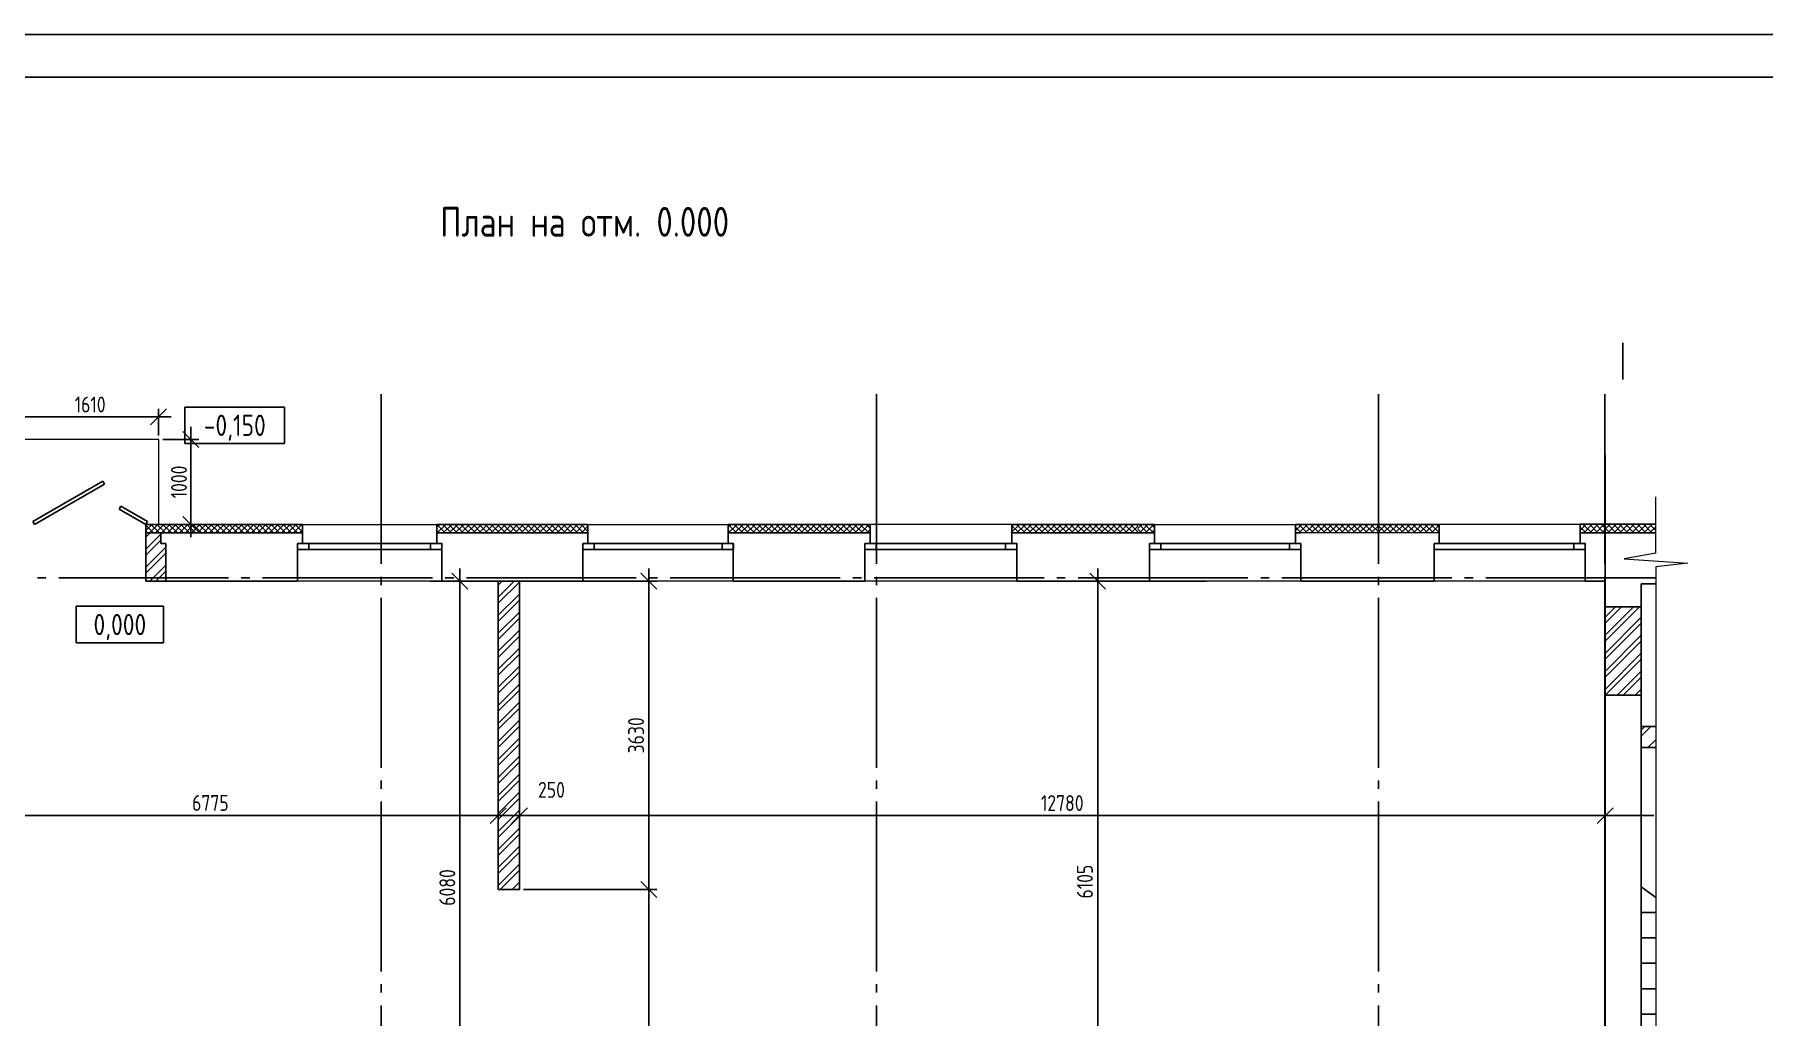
# Model space of a CAD drawing. Header units: metres. Extents: x 255227 to 344327, y -182590 to -140590.
# Drawn here: x 288419 to 308771, y -152156 to -140590 of the extents above; entities that cross this region are included whole.
import ezdxf
from ezdxf.enums import TextEntityAlignment as Align

# ---------------------------------------------------------------- set-up
doc = ezdxf.new("R2010")
doc.units = ezdxf.units.M
doc.header["$MEASUREMENT"] = 0
doc.linetypes.add('ACAD_ISO03W100', pattern=[30, 12, -18])
doc.linetypes.add('GOST2.303 5', pattern=[24, 20, -1.5, 1, -1.5])
doc.styles.add('GOST 2.304', font='cs_gost2304.shx')

msp = doc.modelspace()

# ---------------------------------------------------------------- linework, layer by layer
at = {"color": 7, "linetype": 'Continuous', "lineweight": 25, "ltscale": 100}
for p, q in [((344327, -140590), (255227, -140590)), ((343827, -141090), (257227, -141090)), ((307117, -144223), (307117, -144653)), ((291363, -144978), (290189, -144978)), ((290189, -144978), (290189, -145408)), ((291363, -145408), (291363, -144978)), ((290189, -145408), (291363, -145408)), ((289938, -147325), (288908, -147325)), ((288908, -147325), (288908, -147755)), ((289938, -147755), (289938, -147325)), ((288908, -147755), (289938, -147755))]:
    msp.add_line(p, q, dxfattribs=at)
at = {"color": 7, "linetype": 'GOST2.303 5', "lineweight": 25, "ltscale": 100}
for p, q in [((292499, -144826), (292499, -166790)), ((298329, -144826), (298329, -166790)), ((304239, -144826), (304239, -166790)), ((306904, -144826), (306904, -166790)), ((307503, -146991), (259370, -146991))]:
    msp.add_line(p, q, dxfattribs=at)
at = {"color": 7, "ltscale": 75}
for p, q in [((288118, -145094), (290028, -145094)), ((289878, -145313), (289878, -145000)), ((290260, -145210), (290260, -146510)), ((289927, -145360), (290354, -145360)), ((289927, -146360), (290354, -146360)), ((300934, -146879), (300934, -162910)), ((302214, -147029), (300841, -147029)), ((307334, -148610), (307334, -148085))]:
    msp.add_line(p, q, dxfattribs=at)
at = {"color": 0, "linetype": 'ByBlock'}
for p, q in [((289784, -145188), (289972, -145000)), ((290354, -145453), (290166, -145266)), ((290166, -146266), (290354, -146453)), ((293518, -147124), (293330, -146936)), ((295744, -147124), (295557, -146936)), ((301028, -147123), (300841, -146935)), ((293971, -149697), (293783, -149884)), ((294221, -149697), (294033, -149884)), ((306813, -149884), (307001, -149697)), ((307002, -149697), (306814, -149884)), ((295744, -150754), (295557, -150566))]:
    msp.add_line(p, q, dxfattribs=at)
at = {"color": 7, "linetype": 'Continuous', "lineweight": 5}
for p, q in [((289880, -145360), (288268, -145360)), ((289880, -146360), (289880, -145360))]:
    msp.add_line(p, q, dxfattribs=at)
at = {"color": 7, "ltscale": 800}
msp.add_line((306907, -156951), (306907, -145543), dxfattribs=at)
at = {"color": 7}
for p, q in [((289222, -145850), (288399, -146325)), ((288419, -146360), (289242, -145885)), ((289242, -145885), (289222, -145850)), ((288399, -146325), (288419, -146360)), ((289416, -146181), (289436, -146147)), ((289729, -146360), (289416, -146181)), ((289436, -146147), (289749, -146325)), ((289749, -146325), (289729, -146360)), ((293214, -146585), (291514, -146585)), ((291514, -146585), (291514, -146655)), ((293214, -146655), (291514, -146655)), ((291648, -146655), (291648, -146585)), ((293081, -146585), (293081, -146655)), ((293214, -146655), (293214, -146585)), ((294874, -146585), (296647, -146585)), ((294874, -146655), (294874, -146585)), ((294874, -146655), (296647, -146655)), ((295008, -146585), (295008, -146655)), ((296514, -146655), (296514, -146585)), ((296647, -146585), (296647, -146655)), ((298194, -146586), (298328, -146586)), ((298194, -146655), (298194, -146586)), ((298194, -146655), (299968, -146655)), ((298328, -146655), (298194, -146655)), ((298254, -146585), (299923, -146585)), ((298328, -146586), (298328, -146655)), ((299850, -146586), (299984, -146586)), ((299850, -146655), (299850, -146586)), ((299984, -146655), (299850, -146655)), ((299984, -146586), (299984, -146655)), ((301544, -146585), (303324, -146586)), ((301544, -146586), (301678, -146586)), ((301544, -146655), (301544, -146586)), ((301544, -146655), (303324, -146655)), ((301678, -146655), (301544, -146655)), ((301678, -146586), (301678, -146655)), ((303191, -146585), (303324, -146585)), ((303191, -146655), (303191, -146585)), ((303324, -146585), (303324, -146655)), ((304894, -146585), (306673, -146585)), ((304894, -146654), (306674, -146654)), ((306540, -146584), (306674, -146584)), ((306540, -146654), (306540, -146584)), ((306674, -146584), (306674, -146654))]:
    msp.add_line(p, q, dxfattribs=at)
at = {"color": 7, "linetype": 'Continuous', "lineweight": 20}
for p, q in [((307503, -146700), (307503, -146034)), ((307503, -146700), (307130, -146766)), ((307130, -146766), (307880, -146817)), ((307880, -146817), (307503, -146859)), ((307503, -146859), (307503, -163808))]:
    msp.add_line(p, q, dxfattribs=at)
at = {"color": 7, "linetype": 'Continuous'}
for p, q in [((291574, -146360), (289729, -146360)), ((291574, -146360), (289729, -146360)), ((289729, -146360), (289729, -146460)), ((289729, -146360), (289730, -146360)), ((289729, -146431), (289801, -146360)), ((289818, -146460), (289729, -146371)), ((289747, -146460), (289729, -146442)), ((289729, -146509), (289778, -146460)), ((289729, -146460), (291574, -146460)), ((289729, -146651), (289904, -146475)), ((289771, -146460), (289871, -146360)), ((289888, -146460), (289788, -146360)), ((289842, -146460), (289942, -146360)), ((289959, -146460), (289859, -146360)), ((289912, -146460), (290013, -146360)), ((290030, -146460), (289929, -146360)), ((289983, -146460), (290083, -146360)), ((290100, -146460), (290000, -146360)), ((290054, -146460), (290154, -146360)), ((290171, -146460), (290071, -146360)), ((290124, -146460), (290225, -146360)), ((290242, -146460), (290142, -146360)), ((290195, -146460), (290295, -146360)), ((290313, -146460), (290212, -146360)), ((290266, -146460), (290366, -146360)), ((290383, -146460), (290283, -146360)), ((290337, -146460), (290437, -146360)), ((290454, -146460), (290354, -146360)), ((290407, -146460), (290507, -146360)), ((290525, -146460), (290425, -146360)), ((290478, -146460), (290578, -146360)), ((290595, -146460), (290495, -146360)), ((290549, -146460), (290649, -146360)), ((290666, -146460), (290566, -146360)), ((290619, -146460), (290719, -146360)), ((290737, -146460), (290637, -146360)), ((290690, -146460), (290790, -146360)), ((290808, -146460), (290708, -146360)), ((290761, -146460), (290861, -146360)), ((290878, -146460), (290778, -146360)), ((290832, -146460), (290931, -146360)), ((290949, -146460), (290849, -146360)), ((290902, -146460), (291002, -146360)), ((291020, -146460), (290920, -146360)), ((290973, -146460), (291073, -146360)), ((291090, -146460), (290991, -146360)), ((291044, -146460), (291143, -146360)), ((291161, -146460), (291061, -146360)), ((291114, -146460), (291214, -146360)), ((291232, -146460), (291132, -146360)), ((291185, -146460), (291285, -146360)), ((291303, -146460), (291203, -146360)), ((291256, -146460), (291355, -146360)), ((291373, -146460), (291274, -146360)), ((291326, -146460), (291426, -146360)), ((291444, -146460), (291344, -146360)), ((291397, -146460), (291497, -146360)), ((291515, -146460), (291415, -146360)), ((291468, -146460), (291567, -146360)), ((291574, -146449), (291486, -146360)), ((291539, -146460), (291574, -146424)), ((291574, -146378), (291557, -146360)), ((291574, -146585), (291574, -146360)), ((291574, -146460), (291574, -146460)), ((293154, -146394), (293189, -146360)), ((294934, -146360), (293154, -146360)), ((293154, -146460), (293154, -146360)), ((293254, -146460), (293154, -146360)), ((293183, -146460), (293154, -146431)), ((293159, -146460), (293259, -146360)), ((293325, -146460), (293225, -146360)), ((293230, -146460), (293330, -146360)), ((293395, -146460), (293295, -146360)), ((293301, -146460), (293401, -146360)), ((293466, -146460), (293366, -146360)), ((293371, -146460), (293472, -146360)), ((293537, -146460), (293437, -146360)), ((293442, -146460), (293542, -146359)), ((293608, -146460), (293507, -146359)), ((293513, -146460), (293613, -146359)), ((293678, -146460), (293578, -146359)), ((293583, -146460), (293684, -146359)), ((293749, -146460), (293649, -146359)), ((293654, -146460), (293754, -146359)), ((293820, -146460), (293719, -146359)), ((293725, -146460), (293825, -146359)), ((293891, -146460), (293790, -146359)), ((293795, -146460), (293896, -146359)), ((293961, -146460), (293861, -146359)), ((293866, -146460), (293967, -146359)), ((294032, -146460), (293932, -146359)), ((293937, -146460), (294037, -146359)), ((294103, -146460), (294002, -146359)), ((294008, -146460), (294108, -146359)), ((294173, -146460), (294073, -146359)), ((294078, -146460), (294179, -146359)), ((294244, -146460), (294144, -146359)), ((294149, -146460), (294249, -146359)), ((294315, -146460), (294214, -146359)), ((294220, -146460), (294320, -146359)), ((294386, -146460), (294285, -146359)), ((294290, -146460), (294391, -146359)), ((294456, -146460), (294356, -146359)), ((294361, -146460), (294462, -146359)), ((294527, -146460), (294426, -146359)), ((294432, -146460), (294532, -146359)), ((294598, -146460), (294497, -146359)), ((294502, -146460), (294603, -146359)), ((294668, -146460), (294568, -146359)), ((294573, -146460), (294674, -146359)), ((294739, -146460), (294639, -146359)), ((294644, -146460), (294744, -146359)), ((294810, -146460), (294709, -146359)), ((294715, -146460), (294815, -146359)), ((294881, -146460), (294780, -146359)), ((294785, -146460), (294886, -146359)), ((294934, -146443), (294851, -146359)), ((294856, -146460), (294934, -146382)), ((294934, -146372), (294921, -146359)), ((294927, -146460), (294934, -146452)), ((294934, -146460), (294934, -146360)), ((296584, -146394), (296619, -146360)), ((296684, -146460), (296584, -146360)), ((296584, -146360), (296584, -146585)), ((298254, -146360), (296584, -146360)), ((296613, -146460), (296584, -146431)), ((296589, -146460), (296689, -146360)), ((296755, -146460), (296655, -146360)), ((296660, -146460), (296760, -146360)), ((296825, -146460), (296725, -146360)), ((296731, -146460), (296831, -146360)), ((296896, -146460), (296796, -146360)), ((296801, -146460), (296901, -146360)), ((296967, -146460), (296867, -146360)), ((296872, -146460), (296972, -146360)), ((297038, -146460), (296937, -146360)), ((296943, -146460), (297043, -146360)), ((297108, -146460), (297008, -146360)), ((297013, -146460), (297114, -146360)), ((297179, -146460), (297079, -146360)), ((297084, -146460), (297184, -146360)), ((297250, -146460), (297149, -146360)), ((297155, -146460), (297255, -146360)), ((297320, -146460), (297220, -146360)), ((297225, -146460), (297326, -146360)), ((297391, -146460), (297291, -146360)), ((297296, -146460), (297396, -146360)), ((297462, -146460), (297362, -146360)), ((297367, -146460), (297467, -146360)), ((297533, -146460), (297432, -146360)), ((297438, -146460), (297538, -146360)), ((297603, -146460), (297503, -146360)), ((297508, -146460), (297609, -146360)), ((297674, -146460), (297574, -146360)), ((297579, -146460), (297679, -146360)), ((297745, -146460), (297644, -146360)), ((297650, -146460), (297750, -146360)), ((297815, -146460), (297715, -146360)), ((297720, -146460), (297821, -146360)), ((297886, -146460), (297786, -146360)), ((297791, -146460), (297891, -146360)), ((297957, -146460), (297857, -146360)), ((297862, -146460), (297962, -146360)), ((298028, -146460), (297927, -146360)), ((297933, -146460), (298033, -146360)), ((298098, -146460), (297998, -146360)), ((298003, -146460), (298104, -146360)), ((298169, -146460), (298069, -146360)), ((298074, -146460), (298174, -146360)), ((298240, -146460), (298139, -146360)), ((298145, -146460), (298245, -146360)), ((298254, -146404), (298210, -146360)), ((298215, -146460), (298254, -146421)), ((298254, -146360), (298254, -146460)), ((299924, -146378), (299943, -146360)), ((299924, -146448), (300013, -146360)), ((301604, -146360), (299924, -146360)), ((299924, -146360), (299924, -146460)), ((300008, -146460), (299924, -146376)), ((299938, -146460), (299924, -146447)), ((300079, -146460), (299978, -146360)), ((299983, -146460), (300084, -146360)), ((300150, -146460), (300049, -146360)), ((300054, -146460), (300155, -146360)), ((300220, -146460), (300120, -146360)), ((300125, -146460), (300225, -146360)), ((300291, -146460), (300191, -146360)), ((300196, -146460), (300296, -146360)), ((300362, -146460), (300261, -146360)), ((300266, -146460), (300367, -146360)), ((300433, -146460), (300332, -146360)), ((300337, -146460), (300438, -146360)), ((300503, -146460), (300403, -146360)), ((300408, -146460), (300508, -146360)), ((300574, -146460), (300473, -146360)), ((300478, -146460), (300579, -146360)), ((300645, -146460), (300544, -146360)), ((300549, -146460), (300650, -146360)), ((300715, -146460), (300615, -146360)), ((300620, -146460), (300720, -146360)), ((300786, -146460), (300686, -146360)), ((300691, -146460), (300791, -146360)), ((300857, -146460), (300756, -146360)), ((300761, -146460), (300862, -146360)), ((300928, -146460), (300827, -146360)), ((300832, -146460), (300933, -146360)), ((300998, -146460), (300898, -146360)), ((300903, -146460), (301003, -146360)), ((301069, -146460), (300968, -146360)), ((300973, -146460), (301074, -146360)), ((301140, -146460), (301039, -146360)), ((301044, -146460), (301145, -146360)), ((301210, -146460), (301110, -146360)), ((301115, -146460), (301215, -146360)), ((301281, -146460), (301181, -146360)), ((301186, -146460), (301286, -146360)), ((301352, -146460), (301251, -146360)), ((301256, -146460), (301357, -146360)), ((301408, -146446), (301322, -146360)), ((301327, -146460), (301408, -146379)), ((301408, -146375), (301393, -146360)), ((301398, -146460), (301408, -146449)), ((301408, -146407), (301456, -146360)), ((301451, -146460), (301408, -146418)), ((301521, -146460), (301421, -146360)), ((301426, -146460), (301526, -146360)), ((301592, -146460), (301491, -146360)), ((301496, -146460), (301597, -146360)), ((301604, -146402), (301562, -146360)), ((301567, -146460), (301604, -146423)), ((301604, -146585), (301604, -146360)), ((301604, -146472), (301604, -146472)), ((301604, -146494), (301604, -146494)), ((304954, -146360), (303264, -146360)), ((303264, -146360), (303264, -146585)), ((303264, -146361), (303265, -146360)), ((303264, -146431), (303336, -146360)), ((303331, -146460), (303264, -146393)), ((303402, -146460), (303302, -146360)), ((303306, -146460), (303406, -146360)), ((303473, -146460), (303372, -146360)), ((303377, -146460), (303477, -146360)), ((303543, -146460), (303443, -146360)), ((303448, -146460), (303548, -146360)), ((303614, -146460), (303514, -146360)), ((303518, -146460), (303619, -146360)), ((303685, -146460), (303584, -146360)), ((303589, -146460), (303689, -146360)), ((303755, -146460), (303655, -146360)), ((303660, -146460), (303760, -146360)), ((303826, -146460), (303726, -146360)), ((303731, -146460), (303831, -146360)), ((303897, -146460), (303797, -146360)), ((303801, -146460), (303902, -146360)), ((303968, -146460), (303867, -146360)), ((303872, -146460), (303972, -146360)), ((304038, -146460), (303938, -146360)), ((303943, -146460), (304043, -146360)), ((304109, -146460), (304009, -146360)), ((304013, -146460), (304114, -146360)), ((304180, -146460), (304079, -146360)), ((304084, -146460), (304185, -146360)), ((304250, -146460), (304150, -146360)), ((304155, -146460), (304254, -146361)), ((304254, -146393), (304221, -146360)), ((304226, -146460), (304254, -146431)), ((304254, -146361), (304255, -146360)), ((304254, -146431), (304326, -146360)), ((304321, -146460), (304254, -146393)), ((304392, -146460), (304291, -146360)), ((304296, -146460), (304397, -146360)), ((304462, -146460), (304362, -146360)), ((304367, -146460), (304468, -146360)), ((304533, -146460), (304433, -146360)), ((304438, -146460), (304538, -146360)), ((304604, -146460), (304503, -146360)), ((304508, -146460), (304609, -146360)), ((304675, -146460), (304574, -146360)), ((304579, -146460), (304680, -146360)), ((304745, -146460), (304645, -146360)), ((304650, -146460), (304750, -146360)), ((304816, -146460), (304716, -146360)), ((304721, -146460), (304821, -146360)), ((304887, -146460), (304786, -146360)), ((304791, -146460), (304892, -146360)), ((304954, -146457), (304857, -146360)), ((304862, -146460), (304954, -146368)), ((304954, -146386), (304928, -146360)), ((304933, -146460), (304954, -146438)), ((304954, -146457), (304954, -146360)), ((307503, -146359), (306614, -146359)), ((306614, -146359), (306614, -146585)), ((306614, -146360), (306614, -146360)), ((306614, -146430), (306685, -146359)), ((306681, -146460), (306614, -146393)), ((306614, -146464), (306614, -146463)), ((306614, -146502), (306614, -146501)), ((306614, -146535), (306614, -146534)), ((306751, -146460), (306651, -146360)), ((306656, -146460), (306756, -146359)), ((306822, -146460), (306722, -146359)), ((306727, -146460), (306827, -146359)), ((306893, -146460), (306793, -146359)), ((306797, -146460), (306897, -146359)), ((306963, -146460), (306863, -146359)), ((306868, -146460), (306968, -146359)), ((307034, -146460), (306934, -146359)), ((306939, -146460), (307039, -146359)), ((307105, -146460), (307005, -146359)), ((307009, -146460), (307110, -146359)), ((307176, -146460), (307075, -146359)), ((307080, -146460), (307180, -146359)), ((307246, -146460), (307146, -146359)), ((307151, -146460), (307251, -146359)), ((307317, -146460), (307217, -146359)), ((307222, -146460), (307322, -146359)), ((307388, -146460), (307287, -146359)), ((307292, -146460), (307393, -146359)), ((307458, -146460), (307358, -146359)), ((307363, -146460), (307463, -146359)), ((307503, -146433), (307429, -146359)), ((307434, -146460), (307503, -146390)), ((307503, -146363), (307499, -146359)), ((289729, -146721), (289904, -146546)), ((289729, -146863), (289964, -146628)), ((289729, -146934), (289964, -146698)), ((301604, -146543), (301604, -146543)), ((301604, -146564), (301604, -146564)), ((301604, -146585), (301604, -146585)), ((306614, -146572), (306614, -146572)), ((289775, -147029), (289964, -146840)), ((289846, -147029), (289964, -146910)), ((293877, -147219), (294066, -147030)), ((293877, -147077), (293924, -147030)), ((293877, -147289), (294127, -147039)), ((293877, -147431), (294127, -147181)), ((293877, -147502), (294127, -147252)), ((306904, -147458), (307031, -147332)), ((306904, -147670), (307243, -147332)), ((306904, -147529), (307101, -147332)), ((306904, -147741), (307314, -147332)), ((293877, -147643), (294127, -147393)), ((293877, -147714), (294127, -147464)), ((306904, -147883), (307334, -147453)), ((306904, -147953), (307334, -147523)), ((293877, -147855), (294127, -147605)), ((293877, -147926), (294127, -147676)), ((306904, -148095), (307334, -147665)), ((306904, -148165), (307334, -147735)), ((293877, -148067), (294127, -147817)), ((293877, -148138), (294127, -147888)), ((306904, -148307), (307334, -147877)), ((306908, -148373), (307334, -147948)), ((293877, -148279), (294127, -148029)), ((293877, -148350), (294127, -148100)), ((307050, -148373), (307334, -148089)), ((307120, -148373), (307334, -148160)), ((293877, -148492), (294127, -148242)), ((293877, -148562), (294127, -148312)), ((307262, -148373), (307334, -148301)), ((293877, -148704), (294127, -148454)), ((293877, -148774), (294127, -148524)), ((307333, -148373), (307334, -148372)), ((293877, -148916), (294127, -148666)), ((293877, -148987), (294127, -148737)), ((307333, -148783), (307376, -148740)), ((307333, -148854), (307446, -148740)), ((293877, -149128), (294127, -148878)), ((293877, -149199), (294127, -148949)), ((307409, -148990), (307503, -148896)), ((293877, -149340), (294127, -149090)), ((293877, -149411), (294127, -149161)), ((293877, -149552), (294127, -149302)), ((293877, -149623), (294127, -149373)), ((293877, -149764), (294127, -149514)), ((293877, -149835), (294127, -149585)), ((293877, -149976), (294127, -149726)), ((293877, -150047), (294127, -149797)), ((293877, -150189), (294127, -149939)), ((293877, -150259), (294127, -150009)), ((293877, -150401), (294127, -150151)), ((293877, -150471), (294127, -150221)), ((293877, -150613), (294127, -150363)), ((293900, -150660), (294127, -150434)), ((294042, -150660), (294127, -150575)), ((294112, -150660), (294127, -150646))]:
    msp.add_line(p, q, dxfattribs=at)
at = {"color": 7, "ltscale": 200}
for p, q in [((289729, -147030), (289729, -146460)), ((289904, -146460), (289729, -146460)), ((289904, -146460), (289904, -146585)), ((289904, -146460), (291574, -146460)), ((291574, -146460), (291574, -146585)), ((293154, -146460), (293154, -146585)), ((294934, -146460), (293154, -146460)), ((294934, -146460), (294934, -146585)), ((296584, -146460), (296584, -146585)), ((298254, -146460), (296584, -146460)), ((298254, -146460), (298254, -146585)), ((299924, -146460), (299924, -146585)), ((299924, -146460), (301604, -146460)), ((301604, -146460), (301604, -146585)), ((303264, -146460), (303264, -146585)), ((303324, -146460), (303264, -146460)), ((303324, -146460), (304954, -146457)), ((304954, -146457), (304954, -146585)), ((306614, -146460), (306614, -146585)), ((307503, -146460), (306614, -146460)), ((289904, -146585), (289964, -146585)), ((289964, -147030), (289964, -146586)), ((291514, -147030), (291514, -146585)), ((291574, -146585), (291514, -146585)), ((293154, -146585), (293214, -146585)), ((293214, -147030), (293214, -146586)), ((294874, -147030), (294874, -146586)), ((294934, -146585), (294875, -146585)), ((296584, -146585), (296644, -146585)), ((296644, -147030), (296644, -146586)), ((298194, -147030), (298194, -146586)), ((298254, -146585), (298195, -146585)), ((299924, -146585), (299984, -146585)), ((299984, -147030), (299984, -146586)), ((301544, -146585), (301544, -147030)), ((301604, -146585), (301544, -146585)), ((303264, -146585), (303324, -146585)), ((303324, -147030), (303324, -146586)), ((304954, -146585), (304894, -146585)), ((304894, -147029), (304894, -146585)), ((306614, -146585), (306674, -146585)), ((306614, -146585), (306673, -146585)), ((306674, -147030), (306674, -146586)), ((289729, -147030), (289964, -147029)), ((291514, -147030), (289964, -147030)), ((294874, -147030), (293214, -147030)), ((293877, -150660), (293877, -147029)), ((294127, -150660), (294127, -147029)), ((298194, -147030), (296644, -147030)), ((301544, -147030), (299984, -147030)), ((304894, -147029), (303324, -147030)), ((306904, -147030), (306674, -147030)), ((306904, -147332), (306904, -147030)), ((307334, -147332), (307334, -147061)), ((307503, -147060), (307335, -147060)), ((306904, -147332), (306904, -148373)), ((307334, -147332), (306904, -147332)), ((306904, -147332), (307334, -147332)), ((307334, -148373), (307334, -147332)), ((306904, -148373), (307334, -148373)), ((307334, -148373), (306904, -148373)), ((306904, -153199), (306904, -148373)), ((307334, -153200), (307333, -148373)), ((307334, -148740), (307503, -148740)), ((307333, -148990), (307503, -148990)), ((294127, -150660), (293877, -150660)), ((307503, -150755), (307334, -150630)), ((307334, -150930), (307503, -150930)), ((307334, -151230), (307503, -151230)), ((307334, -151530), (307503, -151530)), ((307334, -151830), (307503, -151830)), ((307334, -152130), (307503, -152130))]:
    msp.add_line(p, q, dxfattribs=at)
at = {"color": 7, "lineweight": 13, "ltscale": 200}
for p, q in [((291574, -146360), (293154, -146360)), ((294934, -146360), (296584, -146360)), ((299924, -146360), (298264, -146360)), ((301484, -146360), (303264, -146360)), ((304834, -146359), (306614, -146359)), ((293214, -147030), (291514, -147030)), ((296644, -147030), (294874, -147030)), ((299984, -147030), (298194, -147030)), ((303324, -147030), (301374, -147030)), ((306674, -147030), (304724, -147030))]:
    msp.add_line(p, q, dxfattribs=at)
at = {"color": 7, "linetype": 'Continuous', "lineweight": 13}
msp.add_line((307503, -146460), (306614, -146460), dxfattribs=at)
at = {"color": 7, "ltscale": 100}
for p, q in [((293424, -146880), (293424, -162910)), ((295650, -146880), (295650, -162910)), ((293075, -147030), (293518, -147030)), ((294755, -147030), (295744, -147030)), ((307483, -149791), (270654, -149791)), ((293877, -150053), (293877, -149697)), ((294127, -150047), (294127, -149697)), ((294174, -150660), (295744, -150660))]:
    msp.add_line(p, q, dxfattribs=at)
at = {"color": 7, "linetype": 'ACAD_ISO03W100', "ltscale": 5}
msp.add_line((307503, -148740), (307334, -148740), dxfattribs=at)
at = {"color": 7, "ltscale": 200}
for centre, start, end in [((293214, -146586), 0, 90), ((294875, -146586), 90, 180), ((296644, -146586), 0, 90), ((298195, -146586), 90, 180), ((299984, -146586), 0, 90), ((301545, -146586), 90, 180), ((303324, -146586), 0, 90), ((306673, -146585), 0, 90), ((307335, -147061), 90, 179.9956), ((307334, -147070), 359.9956, 89.9956)]:
    msp.add_arc(centre, 0.5, start, end, dxfattribs=at)

# ---------------------------------------------------------------- texts
at = {"color": 7, "linetype": 'Continuous', "ltscale": 100, "style": 'GOST 2.304'}
msp.add_text('План на отм. 0.000', height=350, dxfattribs=at).set_placement((294895, -142621), align=Align.TOP_CENTER)
at = {"color": 7, "linetype": 'Continuous', "lineweight": 25, "ltscale": 100, "style": 'GOST 2.304'}
for s, p in [('-0,150', (290776, -145193)), ('0,000', (289423, -147540))]:
    msp.add_text(s, height=250, dxfattribs=at).set_placement(p, align=Align.MIDDLE_CENTER)
at = {"color": 7, "ltscale": 75, "insert": (289073, -144948), "char_height": 187.5, "attachment_point": 5, "style": 'GOST 2.304'}
msp.add_mtext('\\A1;1610', dxfattribs=at)
at = {"color": 7, "ltscale": 75, "char_height": 187.5, "attachment_point": 5, "rotation": 90, "style": 'GOST 2.304'}
for s, insert in [('\\A1;1000', (290119, -145860)), ('\\A1;6105', (300784, -150568))]:
    msp.add_mtext(s, dxfattribs=dict(at, insert=insert))
at = {"color": 7, "ltscale": 100, "char_height": 187.5, "attachment_point": 5, "rotation": 90, "style": 'GOST 2.304'}
for s, insert in [('\\A1;3630', (295500, -148845)), ('\\A1;6080', (293278, -150637))]:
    msp.add_mtext(s, dxfattribs=dict(at, insert=insert))
at = {"color": 7, "ltscale": 100, "char_height": 187.5, "attachment_point": 5, "style": 'GOST 2.304'}
for s, insert in [('\\A1;6775', (290489, -149641)), ('\\A1;250', (294504, -149487)), ('\\A1;12780', (300517, -149643))]:
    msp.add_mtext(s, dxfattribs=dict(at, insert=insert))

doc.saveas('drawing.dxf')
